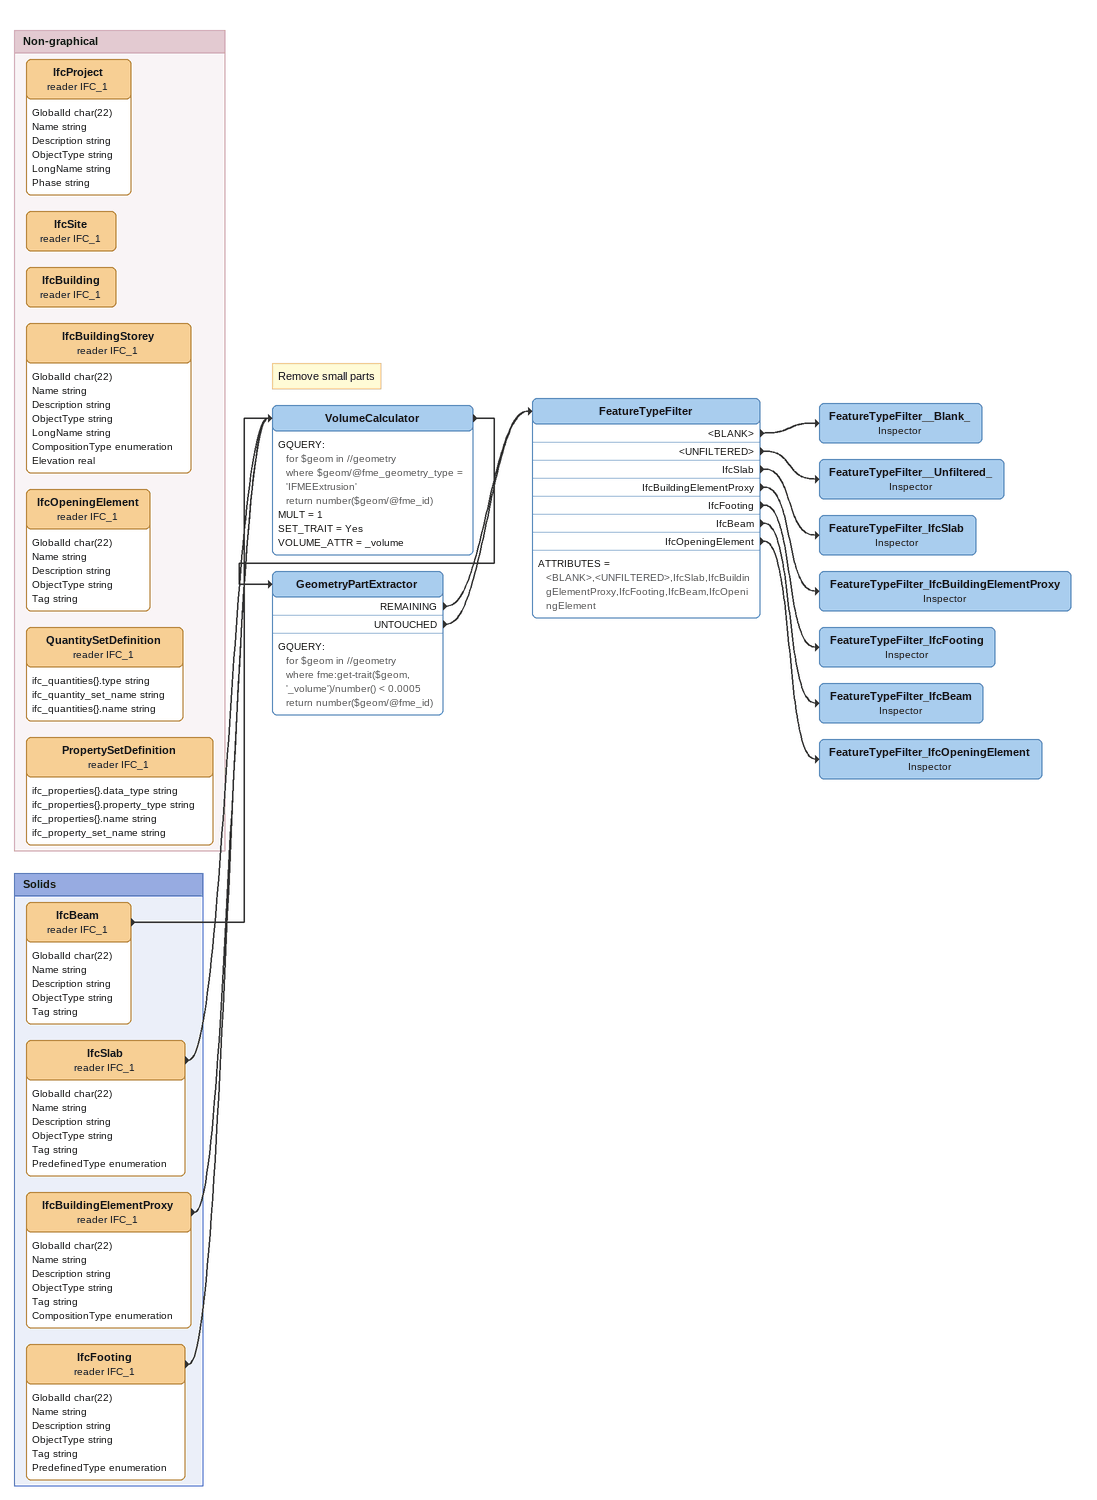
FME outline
Note: Remove small parts
VolumeCalculator
    GQUERY:
      for $geom in //geometry
      where $geom/@fme_geometry_type = 'IFMEExtrusion'
      return number($geom/@fme_id)
    MULT = 1
    SET_TRAIT = Yes
    VOLUME_ATTR = _volume
    -> GeometryPartExtractor
GeometryPartExtractor
    GQUERY:
      for $geom in //geometry
      where fme:get-trait($geom, '_volume')/number() < 0.0005
      return number($geom/@fme_id)
    REMAINING -> FeatureTypeFilter
    UNTOUCHED -> FeatureTypeFilter
FeatureTypeFilter
    ATTRIBUTES = <BLANK>,<UNFILTERED>,IfcSlab,IfcBuildingElementProxy,IfcFooting,IfcBeam,IfcOpeningElement
    <BLANK> -> FeatureTypeFilter__Blank_
    <UNFILTERED> -> FeatureTypeFilter__Unfiltered_
    IfcSlab -> FeatureTypeFilter_IfcSlab
    IfcBuildingElementProxy -> FeatureTypeFilter_IfcBuildingElementProxy
    IfcFooting -> FeatureTypeFilter_IfcFooting
    IfcBeam -> FeatureTypeFilter_IfcBeam
    IfcOpeningElement -> FeatureTypeFilter_IfcOpeningElement
FeatureTypeFilter__Blank_: Inspector
FeatureTypeFilter__Unfiltered_: Inspector
FeatureTypeFilter_IfcSlab: Inspector
FeatureTypeFilter_IfcBuildingElementProxy: Inspector
FeatureTypeFilter_IfcFooting: Inspector
FeatureTypeFilter_IfcBeam: Inspector
FeatureTypeFilter_IfcOpeningElement: Inspector

Bookmark: Non-graphical
IfcProject (reader IFC_1)
    attributes: GlobalId char(22), Name string, Description string, ObjectType string, LongName string, Phase string
IfcSite (reader IFC_1)
IfcBuilding (reader IFC_1)
IfcBuildingStorey (reader IFC_1)
    attributes: GlobalId char(22), Name string, Description string, ObjectType string, LongName string, CompositionType enumeration, Elevation real
IfcOpeningElement (reader IFC_1)
    attributes: GlobalId char(22), Name string, Description string, ObjectType string, Tag string
QuantitySetDefinition (reader IFC_1)
    attributes: ifc_quantities{}.type string, ifc_quantity_set_name string, ifc_quantities{}.name string
PropertySetDefinition (reader IFC_1)
    attributes: ifc_properties{}.data_type string, ifc_properties{}.property_type string, ifc_properties{}.name string, ifc_property_set_name string

Bookmark: Solids
IfcBeam (reader IFC_1)
    attributes: GlobalId char(22), Name string, Description string, ObjectType string, Tag string
    -> VolumeCalculator
IfcSlab (reader IFC_1)
    attributes: GlobalId char(22), Name string, Description string, ObjectType string, Tag string, PredefinedType enumeration
    -> VolumeCalculator
IfcBuildingElementProxy (reader IFC_1)
    attributes: GlobalId char(22), Name string, Description string, ObjectType string, Tag string, CompositionType enumeration
    -> VolumeCalculator
IfcFooting (reader IFC_1)
    attributes: GlobalId char(22), Name string, Description string, ObjectType string, Tag string, PredefinedType enumeration
    -> VolumeCalculator
